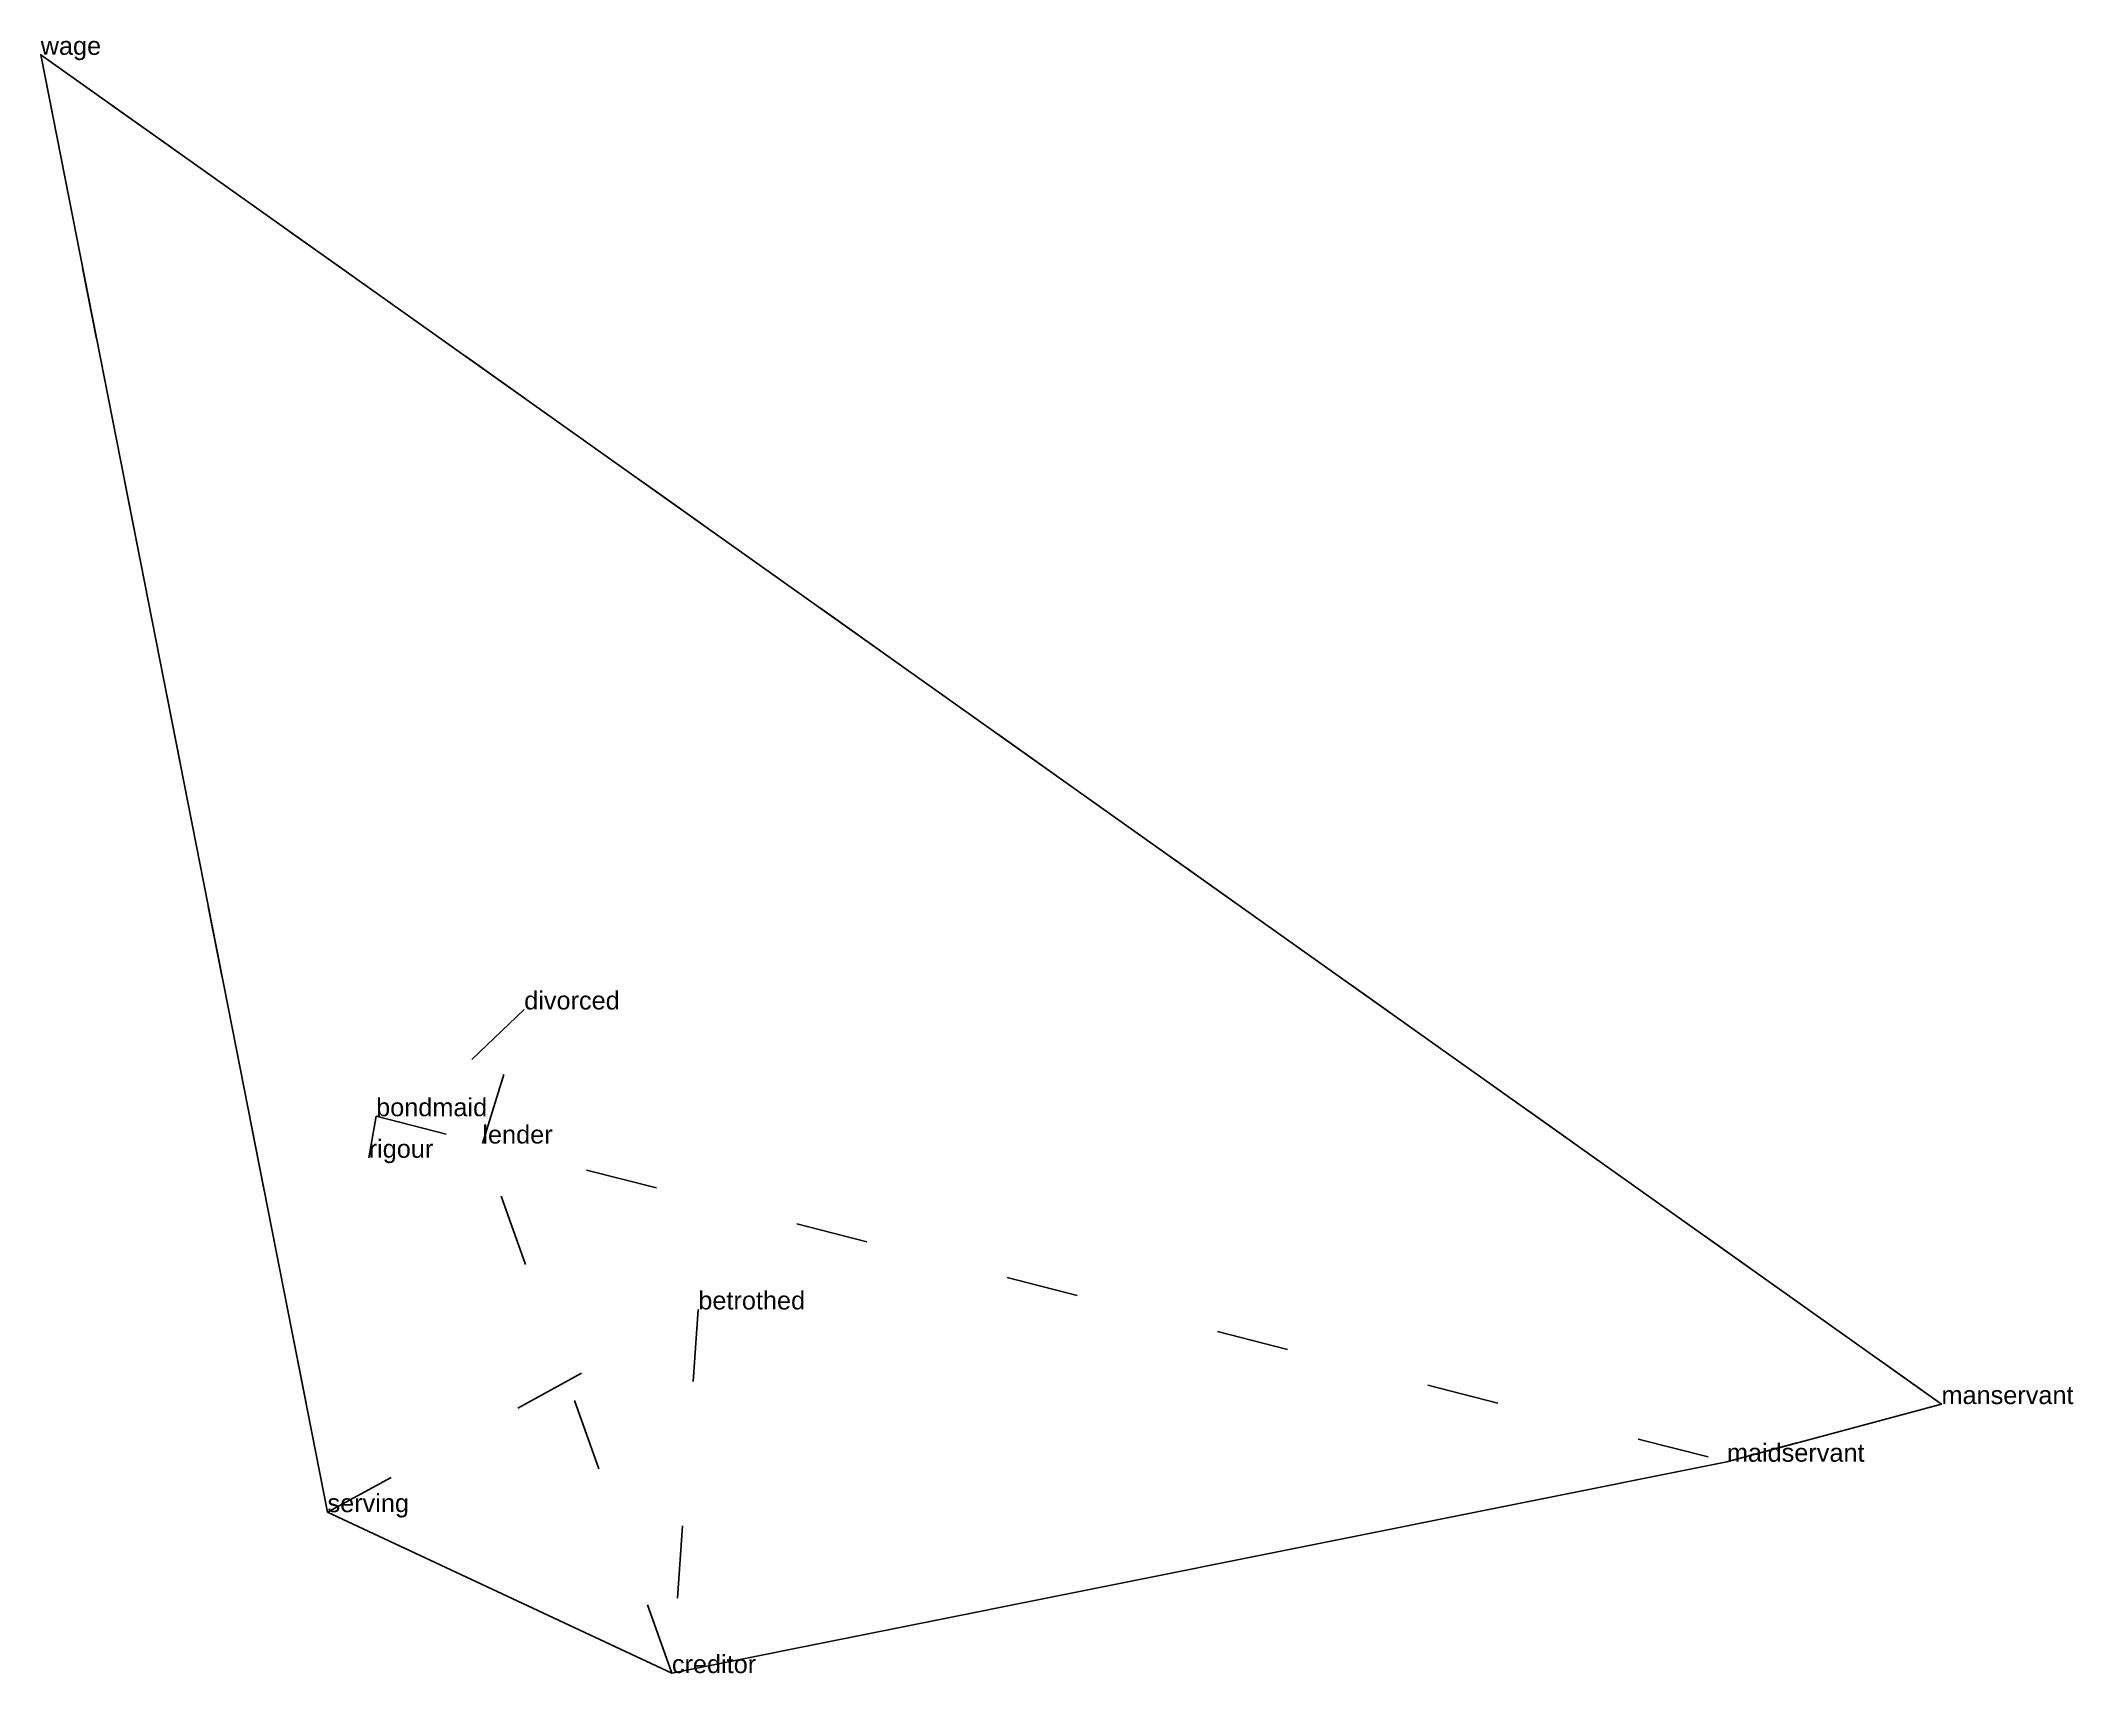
# Model space of a CAD drawing. Extents: x -1.41 to 1.4, y 1.52 to 3.78.
import ezdxf

# ---------------------------------------------------------------- set-up
doc = ezdxf.new("R2010")
doc.units = 0
doc.linetypes.add('DOT', pattern=[0.2, 0, -0.2])
doc.layers.add('TEXT', color=1, linetype='CONTINUOUS')
doc.styles.get("Standard").update_dxf_attribs({"font": 'arial.ttf'})

msp = doc.modelspace()

# ---------------------------------------------------------------- linework, layer by layer
at = {"layer": 'INTERNAL', "linetype": 'DOT'}
msp.add_polyline3d([(0.9197, 1.8117, 0), (1.2162, 1.8914, 0), (-1.4103, 3.7567, 0), (-1.014, 1.742, 0), (-0.5016, 2.0222, 0), (-0.5381, 1.5195, 0), (-0.8, 2.2516, 0), (-0.7422, 2.4369, 0), (-0.9571, 2.2319, 0), (-0.9468, 2.2893, 0), (0.9197, 1.8117, 0)], close=True, dxfattribs=at)
at = {"layer": 'OUTLINE', "linetype": 'CONTINUOUS'}
msp.add_polyline3d([(-0.5381, 1.5195, 0), (-1.014, 1.742, 0), (-1.4103, 3.7567, 0), (1.2162, 1.8914, 0), (0.9197, 1.8117, 0), (-0.5381, 1.5195, 0)], close=True, dxfattribs=at)

# ---------------------------------------------------------------- texts
at = {"layer": 'TEXT'}
for s, p in [('wage', (-1.4103, 3.7567)), ('divorced', (-0.7422, 2.4369)), ('bondmaid', (-0.9468, 2.2893)), ('lender', (-0.8, 2.2516)), ('rigour', (-0.9571, 2.2319)), ('betrothed', (-0.5016, 2.0222)), ('manservant', (1.2162, 1.8914)), ('maidservant', (0.9197, 1.8117)), ('serving', (-1.014, 1.742)), ('creditor', (-0.5381, 1.5195))]:
    msp.add_text(s, height=0.025, dxfattribs=at).set_placement(p)

doc.saveas('drawing.dxf')
